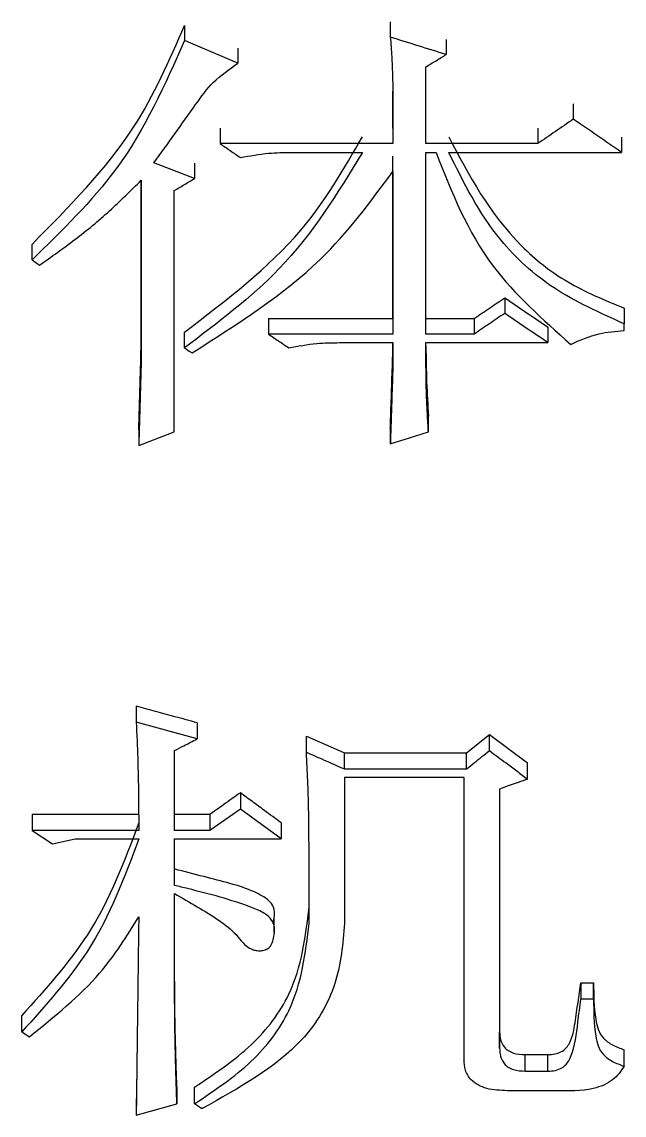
# Model space of a CAD drawing. Header units: millimetres. Extents: x 2126 to 3741, y 477 to 1658.
# Drawn here: x 2355.477 to 2358.041, y 835.225 to 839.878 of the extents above; entities that cross this region are included whole.
import ezdxf

# ---------------------------------------------------------------- set-up
doc = ezdxf.new("R2010")
doc.units = ezdxf.units.MM

msp = doc.modelspace()

# ---------------------------------------------------------------- linework, layer by layer
at = {"color": 7, "linetype": 'Continuous', "lineweight": 25}
for p, q in [((2357.0456, 839.8783), (2357.0456, 839.8137)), ((2356.1694, 839.8634), (2356.1694, 839.7987)), ((2356.3965, 839.7018), (2356.1694, 839.7987)), ((2357.2836, 839.8038), (2357.2836, 839.7391)), ((2356.3965, 839.7666), (2356.3965, 839.7018)), ((2357.1971, 839.3599), (2357.1971, 839.6869)), ((2357.0564, 839.5827), (2357.0564, 839.3599)), ((2357.0564, 839.4253), (2357.0564, 839.5827)), ((2357.8245, 839.5289), (2357.8245, 839.4638)), ((2357.0564, 839.4252), (2357.0564, 839.3599)), ((2357.673, 839.4252), (2357.673, 839.3599)), ((2357.0564, 839.3599), (2356.3209, 839.3599)), ((2357.673, 839.3599), (2357.1971, 839.3599)), ((2358.03, 839.3882), (2358.03, 839.3229)), ((2356.6237, 839.3229), (2356.9265, 839.3229)), ((2357.1971, 839.3229), (2357.2404, 839.3229)), ((2357.1971, 838.5495), (2357.1971, 839.3229)), ((2357.2944, 839.3229), (2358.03, 839.3229)), ((2356.2127, 839.2119), (2356.0396, 839.2785)), ((2356.2127, 839.2774), (2356.2127, 839.2119)), ((2357.0564, 838.6159), (2357.0564, 839.3069)), ((2357.0564, 839.2415), (2357.0564, 838.5495)), ((2355.9855, 839.2045), (2355.9855, 838.447)), ((2355.9855, 838.5135), (2355.9855, 839.2045)), ((2356.1261, 838.1334), (2356.1261, 839.1601)), ((2355.5203, 838.8651), (2355.5203, 838.9311)), ((2355.5203, 838.8651), (2355.5528, 838.843)), ((2357.5324, 838.7037), (2357.5324, 838.6374)), ((2358.0408, 838.6597), (2358.0408, 838.5934)), ((2356.5264, 838.6159), (2356.5264, 838.5495)), ((2356.5264, 838.6159), (2357.0564, 838.6159)), ((2357.0564, 838.6159), (2357.0564, 838.5495)), ((2357.1971, 838.6159), (2357.4026, 838.6159)), ((2357.4026, 838.6159), (2357.4026, 838.5495)), ((2357.7163, 838.5793), (2357.7163, 838.5129)), ((2358.0408, 838.5641), (2358.0408, 838.5934)), ((2356.1693, 838.491), (2356.1693, 838.5574)), ((2357.0564, 838.5495), (2356.5264, 838.5495)), ((2357.4026, 838.5495), (2357.1971, 838.5495)), ((2355.9855, 838.447), (2355.9855, 838.5135)), ((2356.8293, 838.5129), (2357.0564, 838.5129)), ((2357.0564, 838.5129), (2357.0564, 838.4105)), ((2357.0564, 838.4771), (2357.0564, 838.5129)), ((2357.0564, 838.4771), (2357.0564, 838.4105)), ((2357.1971, 838.5129), (2357.7163, 838.5129)), ((2357.1971, 838.4324), (2357.1971, 838.5129)), ((2357.1971, 838.4989), (2357.1971, 838.4324)), ((2357.2079, 838.1334), (2357.2079, 838.2003)), ((2357.0456, 838.1495), (2357.0456, 838.0825)), ((2355.9747, 838.1422), (2355.9747, 838.0752)), ((2355.9747, 838.0752), (2356.1261, 838.1334)), ((2355.9639, 836.9659), (2355.9639, 836.8974)), ((2356.2235, 836.8261), (2355.9639, 836.8974)), ((2356.2235, 836.8948), (2356.2235, 836.8261)), ((2357.3701, 836.7669), (2357.4675, 836.845)), ((2357.4675, 836.7763), (2357.4675, 836.845)), ((2357.4675, 836.845), (2357.6298, 836.7243)), ((2356.6887, 836.7692), (2356.6887, 836.8379)), ((2356.6887, 836.8379), (2356.8509, 836.7669)), ((2356.1262, 836.4357), (2356.1262, 836.7763)), ((2356.8509, 836.6981), (2356.8509, 836.7669)), ((2356.8509, 836.7669), (2357.3701, 836.7669)), ((2357.3701, 836.6981), (2357.3701, 836.7669)), ((2357.6298, 836.6554), (2357.6298, 836.7243)), ((2356.8509, 836.6981), (2357.3701, 836.6981)), ((2356.8509, 836.6626), (2356.8509, 836.0409)), ((2357.3593, 836.6626), (2356.8509, 836.6626)), ((2357.3593, 835.4607), (2357.3593, 836.6626)), ((2357.5108, 836.6129), (2357.5108, 835.5094)), ((2357.5108, 836.6129), (2357.5108, 835.5797)), ((2356.4074, 836.5968), (2356.4074, 836.5278)), ((2356.4074, 836.5278), (2356.2776, 836.4357)), ((2356.5805, 836.4004), (2356.4074, 836.5278)), ((2355.5204, 836.5048), (2355.5204, 836.4357)), ((2355.9747, 836.5048), (2355.5204, 836.5048)), ((2356.2776, 836.5048), (2356.1262, 836.5048)), ((2356.2776, 836.5048), (2356.2776, 836.4357)), ((2355.5204, 836.4357), (2355.6069, 836.3791)), ((2355.9747, 836.4357), (2355.5204, 836.4357)), ((2356.2776, 836.4357), (2356.1262, 836.4357)), ((2356.5805, 836.4695), (2356.5805, 836.4004)), ((2355.6069, 836.3791), (2355.7043, 836.4004)), ((2355.7043, 836.4004), (2355.9747, 836.4004)), ((2356.1262, 836.4004), (2356.5805, 836.4004)), ((2356.1262, 836.2027), (2356.1262, 836.4004)), ((2356.6995, 836.0409), (2356.6995, 836.3791)), ((2356.6995, 836.1105), (2356.6995, 836.3791)), ((2356.6995, 836.0409), (2356.6995, 836.1105)), ((2356.5512, 836.0002), (2356.5512, 836.0707)), ((2357.8569, 835.7886), (2357.8569, 835.7186)), ((2357.8569, 835.7886), (2357.911, 835.7886)), ((2357.911, 835.7186), (2357.911, 835.7886)), ((2357.911, 835.7186), (2357.8569, 835.7186)), ((2355.4771, 835.579), (2355.4771, 835.6493)), ((2355.4771, 835.579), (2355.5096, 835.5581)), ((2357.5108, 835.5094), (2357.5108, 835.5797)), ((2358.0408, 835.4329), (2358.0408, 835.5033)), ((2357.619, 835.412), (2357.619, 835.4825)), ((2357.619, 835.4825), (2357.7163, 835.4825)), ((2357.7163, 835.412), (2357.7163, 835.4825)), ((2357.619, 835.412), (2357.7163, 835.412)), ((2356.137, 835.3439), (2356.137, 835.2733)), ((2357.7488, 835.3287), (2357.5432, 835.3287)), ((2355.9639, 835.2955), (2355.9639, 835.2248)), ((2355.9639, 835.2248), (2356.137, 835.2733))]:
    msp.add_line(p, q, dxfattribs=at)
at = {"color": 7, "linetype": 'Continuous', "lineweight": 25, "flags": 128}
for points in [[(2356.3209, 839.4252), (2356.3209, 839.4089), (2356.3209, 839.3926), (2356.3209, 839.3599)], [(2356.1693, 838.491), (2356.1776, 838.4854), (2356.1897, 838.4772), (2356.2018, 838.469)], [(2357.0456, 838.0825), (2357.1267, 838.108), (2357.2079, 838.1334)], [(2357.6298, 836.6554), (2357.5849, 836.6394), (2357.5479, 836.6261), (2357.5108, 836.6129)], [(2356.2127, 835.2733), (2356.2127, 835.3042), (2356.2127, 835.324), (2356.2127, 835.3439)], [(2356.2127, 835.2733), (2356.2208, 835.2681), (2356.2289, 835.2629), (2356.237, 835.2577), (2356.2452, 835.2525)]]:
    msp.add_lwpolyline(points, dxfattribs=at)
at = {"color": 7, "linetype": 'Continuous', "lineweight": 25}
for points, knots in [([(2355.5203, 838.9311), (2355.6786, 839.0914), (2355.9594, 839.3758), (2356.1056, 839.7154), (2356.1694, 839.8635)], [0, 0, 0, 0, 0.5637353, 1, 1, 1, 1]), ([(2356.1694, 839.7987), (2356.086, 839.6099), (2355.9357, 839.27), (2355.6481, 838.9897), (2355.5203, 838.8651)], [0, 0, 0, 0, 0.555605, 1, 1, 1, 1]), ([(2357.0456, 839.8137), (2357.0477, 839.7857), (2357.0516, 839.7333), (2357.0548, 839.6563), (2357.0559, 839.6072), (2357.0564, 839.5827)], [0, 0, 0, 0, 0.362394, 0.681159, 1, 1, 1, 1]), ([(2357.2836, 839.7391), (2357.2439, 839.7515), (2357.1646, 839.7763), (2357.0853, 839.8012), (2357.0456, 839.8137)], [0, 0, 0, 0, 0.5, 1, 1, 1, 1]), ([(2357.1971, 839.6869), (2357.2115, 839.6956), (2357.2403, 839.713), (2357.2692, 839.7304), (2357.2836, 839.7391)], [0, 0, 0, 0, 0.499999, 1, 1, 1, 1]), ([(2356.0396, 839.2785), (2356.0988, 839.3605), (2356.1813, 839.475), (2356.2867, 839.6254), (2356.3598, 839.6762), (2356.3965, 839.7018)], [0, 0, 0, 0, 0.5576511, 0.7774769, 1, 1, 1, 1]), ([(2357.8245, 839.4638), (2357.7992, 839.4465), (2357.7487, 839.4119), (2357.6983, 839.3773), (2357.673, 839.3599)], [0, 0, 0, 0, 0.499998, 1, 1, 1, 1]), ([(2358.03, 839.3229), (2357.9957, 839.3464), (2357.9272, 839.3933), (2357.8587, 839.4403), (2357.8245, 839.4638)], [0, 0, 0, 0, 0.5, 1, 1, 1, 1]), ([(2356.1693, 838.5574), (2356.3492, 838.6948), (2356.6673, 838.9377), (2356.848, 839.2518), (2356.9265, 839.3883)], [0, 0, 0, 0, 0.565266, 1, 1, 1, 1]), ([(2356.3209, 839.3599), (2356.3353, 839.3501), (2356.3641, 839.3303), (2356.393, 839.3105), (2356.4074, 839.3007)], [0, 0, 0, 0, 0.499998, 1, 1, 1, 1]), ([(2357.2944, 839.3883), (2357.3805, 839.2251), (2357.5014, 838.9959), (2357.7921, 838.763), (2357.9574, 838.6943), (2358.0408, 838.6597)], [0, 0, 0, 0, 0.550002, 0.773014, 1, 1, 1, 1]), ([(2356.9265, 839.3229), (2356.8215, 839.15), (2356.6321, 838.8382), (2356.312, 838.598), (2356.1693, 838.491)], [0, 0, 0, 0, 0.5542561, 1, 1, 1, 1]), ([(2356.4074, 839.3007), (2356.4471, 839.308), (2356.5183, 839.3212), (2356.5914, 839.3224), (2356.6237, 839.3229)], [0, 0, 0, 0, 0.558835, 1, 1, 1, 1]), ([(2357.2404, 839.3229), (2357.3062, 839.1547), (2357.4249, 838.8512), (2357.6938, 838.6121), (2357.8136, 838.5055)], [0, 0, 0, 0, 0.554476, 1, 1, 1, 1]), ([(2358.0408, 838.5934), (2357.9371, 838.64), (2357.7318, 838.7322), (2357.4627, 838.9818), (2357.3579, 839.1943), (2357.2944, 839.3229)], [0, 0, 0, 0, 0.286997, 0.568308, 1, 1, 1, 1]), ([(2356.2018, 838.469), (2356.3968, 838.5933), (2356.742, 838.8132), (2356.9611, 839.1117), (2357.0564, 839.2415)], [0, 0, 0, 0, 0.565165, 1, 1, 1, 1]), ([(2355.5528, 838.843), (2355.6033, 838.8787), (2355.707, 838.952), (2355.8527, 839.0721), (2355.9412, 839.1603), (2355.9855, 839.2045)], [0, 0, 0, 0, 0.321149, 0.659611, 1, 1, 1, 1]), ([(2356.1261, 839.1601), (2356.1406, 839.1687), (2356.1694, 839.186), (2356.1983, 839.2032), (2356.2127, 839.2119)], [0, 0, 0, 0, 0.499999, 1, 1, 1, 1]), ([(2357.4026, 838.6159), (2357.4242, 838.6305), (2357.4675, 838.6597), (2357.5108, 838.689), (2357.5324, 838.7037)], [0, 0, 0, 0, 0.4999999, 1, 1, 1, 1]), ([(2357.5324, 838.7037), (2357.563, 838.6829), (2357.6243, 838.6414), (2357.6856, 838.6), (2357.7163, 838.5793)], [0, 0, 0, 0, 0.499999, 1, 1, 1, 1]), ([(2357.5324, 838.6374), (2357.5108, 838.6227), (2357.4675, 838.5934), (2357.4242, 838.5641), (2357.4026, 838.5495)], [0, 0, 0, 0, 0.499998, 1, 1, 1, 1]), ([(2357.7163, 838.5129), (2357.6856, 838.5336), (2357.6243, 838.5751), (2357.563, 838.6166), (2357.5324, 838.6374)], [0, 0, 0, 0, 0.5, 1, 1, 1, 1]), ([(2356.5264, 838.5495), (2356.5408, 838.5397), (2356.5697, 838.5202), (2356.5985, 838.5007), (2356.6129, 838.4909)], [0, 0, 0, 0, 0.499998, 1, 1, 1, 1]), ([(2357.8136, 838.5055), (2357.8526, 838.5232), (2357.9229, 838.5551), (2358.0045, 838.5613), (2358.0408, 838.5641)], [0, 0, 0, 0, 0.554344, 1, 1, 1, 1]), ([(2355.9747, 838.1422), (2355.9757, 838.175), (2355.9776, 838.2405), (2355.9812, 838.3642), (2355.9838, 838.4553), (2355.9855, 838.5135)], [0, 0, 0, 0, 0.265382, 0.530765, 1, 1, 1, 1]), ([(2356.6129, 838.4909), (2356.6527, 838.4982), (2356.7238, 838.5112), (2356.797, 838.5124), (2356.8293, 838.5129)], [0, 0, 0, 0, 0.558835, 1, 1, 1, 1]), ([(2357.0456, 838.1495), (2357.0463, 838.1713), (2357.0485, 838.2366), (2357.0521, 838.3457), (2357.055, 838.4333), (2357.0564, 838.4771)], [0, 0, 0, 0, 0.199704, 0.599851, 1, 1, 1, 1]), ([(2357.1971, 838.4989), (2357.1977, 838.4472), (2357.1989, 838.3475), (2357.205, 838.2482), (2357.2079, 838.2003)], [0, 0, 0, 0, 0.518265, 1, 1, 1, 1]), ([(2355.9855, 838.447), (2355.9855, 838.445), (2355.9853, 838.4409), (2355.9852, 838.4347), (2355.985, 838.4285), (2355.9848, 838.4223), (2355.9846, 838.4162), (2355.9844, 838.41), (2355.9843, 838.4038), (2355.9841, 838.3976), (2355.9839, 838.3915), (2355.9837, 838.3853), (2355.9835, 838.3791), (2355.9834, 838.373), (2355.9832, 838.3668), (2355.983, 838.3606), (2355.9828, 838.3545), (2355.9826, 838.3483), (2355.9825, 838.3431), (2355.9823, 838.338), (2355.9822, 838.3329), (2355.982, 838.3267), (2355.9818, 838.3205), (2355.9817, 838.3144), (2355.9815, 838.3082), (2355.9813, 838.302), (2355.9811, 838.2959), (2355.981, 838.2908), (2355.9808, 838.2856), (2355.9807, 838.2805), (2355.9805, 838.2743), (2355.9803, 838.2682), (2355.9801, 838.262), (2355.98, 838.2558), (2355.9798, 838.2497), (2355.9796, 838.2435), (2355.9794, 838.2384), (2355.9793, 838.2333), (2355.9792, 838.2281), (2355.979, 838.222), (2355.9786, 838.2097), (2355.9774, 838.1666), (2355.976, 838.1197), (2355.9749, 838.0811), (2355.9747, 838.0752)], [0, 0, 0, 0, 0.016565, 0.03313, 0.049695, 0.066259, 0.082824, 0.099389, 0.115954, 0.132519, 0.149084, 0.165648, 0.182213, 0.198778, 0.215343, 0.231908, 0.248473, 0.265037, 0.281602, 0.289885, 0.306449, 0.323014, 0.339579, 0.356144, 0.372709, 0.389274, 0.405838, 0.422403, 0.430686, 0.447251, 0.463815, 0.48038, 0.496945, 0.51351, 0.530075, 0.54664, 0.563204, 0.571487, 0.588052, 0.604616, 0.621181, 0.687441, 0.952478, 1, 1, 1, 1]), ([(2357.2079, 838.1334), (2357.2063, 838.1591), (2357.203, 838.2106), (2357.1986, 838.3102), (2357.1977, 838.3842), (2357.1971, 838.4324)], [0, 0, 0, 0, 0.258773, 0.517554, 1, 1, 1, 1]), ([(2357.0564, 838.4105), (2357.055, 838.3668), (2357.0535, 838.3204), (2357.0518, 838.2713), (2357.0515, 838.2604), (2357.0511, 838.2495), (2357.0508, 838.2386), (2357.0505, 838.2304), (2357.0501, 838.2195), (2357.0498, 838.2086), (2357.0494, 838.1977), (2357.0491, 838.1895), (2357.0488, 838.1786), (2357.0485, 838.1691), (2357.0482, 838.161), (2357.048, 838.1555), (2357.0478, 838.1501), (2357.0477, 838.1446), (2357.0475, 838.1405), (2357.0474, 838.1365), (2357.0472, 838.131), (2357.047, 838.1256), (2357.0469, 838.1201), (2357.0467, 838.1161), (2357.0465, 838.1106), (2357.0464, 838.1052), (2357.0462, 838.0997), (2357.0461, 838.0957), (2357.0459, 838.0899), (2357.0457, 838.0855), (2357.0456, 838.0825)], [0, 0, 0, 0, 0.398889, 0.42382, 0.44875, 0.498611, 0.523542, 0.548473, 0.573403, 0.623264, 0.648195, 0.673125, 0.698056, 0.747917, 0.760382, 0.772848, 0.797778, 0.810243, 0.822709, 0.835174, 0.847639, 0.87257, 0.885035, 0.8975, 0.909966, 0.934896, 0.947361, 0.959827, 0.972292, 1, 1, 1, 1]), ([(2356.2235, 836.8948), (2356.192, 836.9034), (2356.133, 836.9196), (2356.0464, 836.9433), (2355.9914, 836.9584), (2355.9639, 836.9659)], [0, 0, 0, 0, 0.364068, 0.682034, 1, 1, 1, 1]), ([(2355.9639, 836.8974), (2355.9662, 836.8458), (2355.9709, 836.7429), (2355.9738, 836.589), (2355.9744, 836.4868), (2355.9747, 836.4357)], [0, 0, 0, 0, 0.334125, 0.667044, 1, 1, 1, 1]), ([(2356.1262, 836.7763), (2356.1398, 836.7833), (2356.1628, 836.7951), (2356.1953, 836.8117), (2356.2141, 836.8213), (2356.2235, 836.8261)], [0, 0, 0, 0, 0.419956, 0.709979, 1, 1, 1, 1]), ([(2356.6995, 836.3791), (2356.6991, 836.4288), (2356.6984, 836.5185), (2356.6944, 836.6486), (2356.6906, 836.729), (2356.6887, 836.7692)], [0, 0, 0, 0, 0.382976, 0.691466, 1, 1, 1, 1]), ([(2356.6887, 836.7692), (2356.7031, 836.7629), (2356.7319, 836.7502), (2356.786, 836.7265), (2356.8257, 836.7091), (2356.8509, 836.6981)], [0, 0, 0, 0, 0.266473, 0.532946, 1, 1, 1, 1]), ([(2357.3701, 836.6981), (2357.3814, 836.7071), (2357.4033, 836.7247), (2357.4358, 836.7508), (2357.4569, 836.7678), (2357.4675, 836.7763)], [0, 0, 0, 0, 0.34784, 0.673919, 1, 1, 1, 1]), ([(2357.4675, 836.7763), (2357.491, 836.7588), (2357.5298, 836.7299), (2357.5839, 836.6896), (2357.6145, 836.6668), (2357.6298, 836.6554)], [0, 0, 0, 0, 0.434497, 0.717248, 1, 1, 1, 1]), ([(2356.4074, 836.5968), (2356.3954, 836.5882), (2356.3713, 836.5712), (2356.3281, 836.5406), (2356.2968, 836.5184), (2356.2776, 836.5048)], [0, 0, 0, 0, 0.277956, 0.555911, 1, 1, 1, 1]), ([(2356.5805, 836.4695), (2356.5569, 836.4869), (2356.5162, 836.5167), (2356.4585, 836.5591), (2356.4245, 836.5842), (2356.4074, 836.5968)], [0, 0, 0, 0, 0.40915, 0.704575, 1, 1, 1, 1]), ([(2355.9747, 836.4695), (2355.914, 836.3063), (2355.8049, 836.0132), (2355.5778, 835.761), (2355.4771, 835.6493)], [0, 0, 0, 0, 0.556762, 1, 1, 1, 1]), ([(2355.9747, 836.4004), (2355.914, 836.237), (2355.805, 835.9435), (2355.5778, 835.6909), (2355.4771, 835.579)], [0, 0, 0, 0, 0.556811, 1, 1, 1, 1]), ([(2356.5462, 836.039), (2356.5499, 836.0562), (2356.5557, 836.083), (2356.5461, 836.1196), (2356.5204, 836.1473), (2356.433, 836.1956), (2356.2977, 836.2274), (2356.1789, 836.2591), (2356.1316, 836.2708), (2356.1262, 836.2722)], [0, 0, 0, 0, 0.122922, 0.190849, 0.258594, 0.353349, 0.745947, 0.970578, 1, 1, 1, 1]), ([(2356.1262, 836.1675), (2356.1919, 836.1308), (2356.2867, 836.0778), (2356.3936, 835.9968), (2356.4278, 835.9391), (2356.4744, 835.9247), (2356.4941, 835.9241), (2356.5131, 835.9279), (2356.5283, 835.9361), (2356.5408, 835.9506), (2356.5503, 835.9822), (2356.5574, 836.0196), (2356.5401, 836.0587), (2356.5077, 836.0877), (2356.3882, 836.1367), (2356.2566, 836.1709), (2356.1451, 836.1981), (2356.1262, 836.2027)], [0, 0, 0, 0, 0.209542, 0.302718, 0.395823, 0.412031, 0.428214, 0.444989, 0.461063, 0.475111, 0.504204, 0.574217, 0.604801, 0.646447, 0.701904, 0.949434, 1, 1, 1, 1]), ([(2356.137, 835.2733), (2356.1367, 835.2818), (2356.1362, 835.2989), (2356.1355, 835.3203), (2356.135, 835.3374), (2356.1346, 835.3502), (2356.1342, 835.363), (2356.1338, 835.3759), (2356.1334, 835.3887), (2356.1329, 835.4058), (2356.1323, 835.4273), (2356.1316, 835.453), (2356.1309, 835.4787), (2356.1303, 835.5044), (2356.1298, 835.5302), (2356.1293, 835.5559), (2356.1286, 835.5903), (2356.1275, 835.6849), (2356.1272, 835.7883), (2356.1269, 835.879), (2356.1268, 835.9049), (2356.1267, 835.9179), (2356.1267, 835.9352), (2356.1266, 835.9525), (2356.1266, 835.9698), (2356.1266, 835.9828), (2356.1265, 835.9958), (2356.1265, 836.0087), (2356.1265, 836.0217), (2356.1264, 836.0347), (2356.1264, 836.0477), (2356.1264, 836.0607), (2356.1264, 836.0716), (2356.1263, 836.0802), (2356.1263, 836.0867), (2356.1263, 836.0932), (2356.1263, 836.0997), (2356.1263, 836.1063), (2356.1263, 836.1128), (2356.1263, 836.1214), (2356.1262, 836.1301), (2356.1262, 836.1388), (2356.1262, 836.1453), (2356.1262, 836.1518), (2356.1262, 836.1592), (2356.1262, 836.1645), (2356.1262, 836.1675)], [0, 0, 0, 0, 0.028899, 0.057798, 0.072248, 0.086697, 0.101147, 0.115596, 0.130046, 0.144495, 0.173394, 0.202293, 0.231192, 0.260091, 0.28899, 0.317889, 0.346789, 0.404587, 0.63578, 0.693578, 0.708028, 0.722478, 0.736927, 0.765826, 0.780276, 0.794725, 0.809175, 0.823624, 0.838074, 0.852523, 0.866973, 0.881422, 0.895872, 0.903096, 0.910321, 0.917546, 0.924771, 0.931996, 0.93922, 0.946445, 0.960895, 0.968119, 0.975344, 0.982569, 0.989794, 1, 1, 1, 1]), ([(2356.137, 835.3439), (2356.1359, 835.3781), (2356.1343, 835.4294), (2356.1318, 835.515), (2356.1287, 835.6351), (2356.1274, 835.8095), (2356.1268, 835.9859), (2356.1265, 836.1061), (2356.1264, 836.1547), (2356.1263, 836.1675)], [0, 0, 0, 0, 0.125443, 0.188165, 0.313609, 0.564502, 0.824135, 0.953953, 1, 1, 1, 1]), ([(2356.2127, 835.3439), (2356.2978, 835.401), (2356.466, 835.5137), (2356.6603, 835.7753), (2356.6847, 835.984), (2356.6995, 836.1105)], [0, 0, 0, 0, 0.2874426, 0.5678564, 1, 1, 1, 1]), ([(2355.5096, 835.5581), (2355.617, 835.6449), (2355.8073, 835.7987), (2355.9239, 835.9869), (2355.9747, 836.069)], [0, 0, 0, 0, 0.564151, 1, 1, 1, 1]), ([(2355.9747, 836.069), (2355.9733, 835.9642), (2355.9719, 835.8528), (2355.9704, 835.7354), (2355.97, 835.7093), (2355.9697, 835.6832), (2355.9693, 835.6571), (2355.969, 835.6311), (2355.9687, 835.6051), (2355.9684, 835.579), (2355.968, 835.553), (2355.9677, 835.527), (2355.9674, 835.501), (2355.9671, 835.4751), (2355.9667, 835.4491), (2355.9663, 835.4167), (2355.966, 835.3907), (2355.9657, 835.3648), (2355.9654, 835.3389), (2355.965, 835.313), (2355.9647, 835.2871), (2355.9645, 835.2709), (2355.9643, 835.2557), (2355.9641, 835.2414), (2355.964, 835.2303), (2355.9639, 835.2248)], [0, 0, 0, 0, 0.37025, 0.393391, 0.416531, 0.462812, 0.485953, 0.509093, 0.555374, 0.578515, 0.601655, 0.647937, 0.671077, 0.694218, 0.740499, 0.763639, 0.80992, 0.833061, 0.856201, 0.902482, 0.925623, 0.948764, 0.960334, 0.980167, 1, 1, 1, 1]), ([(2356.2127, 835.2733), (2356.2978, 835.3304), (2356.4661, 835.4433), (2356.6603, 835.7053), (2356.6847, 835.9142), (2356.6995, 836.0409)], [0, 0, 0, 0, 0.287344, 0.567754, 1, 1, 1, 1]), ([(2356.8509, 836.0409), (2356.8435, 835.9547), (2356.8285, 835.7813), (2356.6568, 835.4831), (2356.4024, 835.3406), (2356.2452, 835.2525)], [0, 0, 0, 0, 0.274101, 0.551296, 1, 1, 1, 1]), ([(2357.7163, 835.4825), (2357.7262, 835.483), (2357.7458, 835.4839), (2357.7738, 835.4934), (2357.795, 835.5102), (2357.8215, 835.5512), (2357.8365, 835.646), (2357.8488, 835.732), (2357.8569, 835.7886)], [0, 0, 0, 0, 0.0603351, 0.1198881, 0.185788, 0.2512462, 0.5074615, 1, 1, 1, 1]), ([(2357.911, 835.7886), (2357.9112, 835.7366), (2357.9114, 835.6574), (2357.9352, 835.5617), (2357.9903, 835.522), (2358.0239, 835.5096), (2358.0408, 835.5033)], [0, 0, 0, 0, 0.492277, 0.748028, 0.872473, 1, 1, 1, 1]), ([(2357.7163, 835.412), (2357.727, 835.4126), (2357.7486, 835.4137), (2357.7763, 835.4245), (2357.7995, 835.4442), (2357.8325, 835.5085), (2357.841, 835.6032), (2357.8524, 835.6858), (2357.8569, 835.7186)], [0, 0, 0, 0, 0.06555, 0.131385, 0.187199, 0.284615, 0.7156, 1, 1, 1, 1]), ([(2357.911, 835.7186), (2357.9112, 835.6664), (2357.9114, 835.5872), (2357.9352, 835.4914), (2357.9903, 835.4516), (2358.0239, 835.4392), (2358.0408, 835.4329)], [0, 0, 0, 0, 0.492388, 0.748171, 0.872567, 1, 1, 1, 1]), ([(2357.5108, 835.5797), (2357.5113, 835.5684), (2357.5124, 835.5456), (2357.5258, 835.5177), (2357.5465, 835.4986), (2357.5761, 835.4851), (2357.602, 835.4835), (2357.619, 835.4825)], [0, 0, 0, 0, 0.24066, 0.483157, 0.613661, 0.74758, 1, 1, 1, 1]), ([(2357.5108, 835.5094), (2357.5113, 835.498), (2357.5124, 835.4753), (2357.5258, 835.4472), (2357.5465, 835.4281), (2357.5761, 835.4146), (2357.602, 835.4131), (2357.619, 835.412)], [0, 0, 0, 0, 0.24079, 0.483382, 0.613891, 0.747761, 1, 1, 1, 1]), ([(2357.5432, 835.3287), (2357.5136, 835.3299), (2357.4556, 835.3321), (2357.3883, 835.3681), (2357.3623, 835.4158), (2357.3603, 835.4458), (2357.3593, 835.4607)], [0, 0, 0, 0, 0.294497, 0.575733, 0.789018, 1, 1, 1, 1]), ([(2358.0408, 835.4329), (2358.0269, 835.4123), (2357.9987, 835.3705), (2357.8916, 835.3245), (2357.8036, 835.3271), (2357.7488, 835.3287)], [0, 0, 0, 0, 0.268924, 0.544059, 1, 1, 1, 1])]:
    msp.add_open_spline(points, degree=3, knots=knots, dxfattribs=at)

doc.saveas('drawing.dxf')
